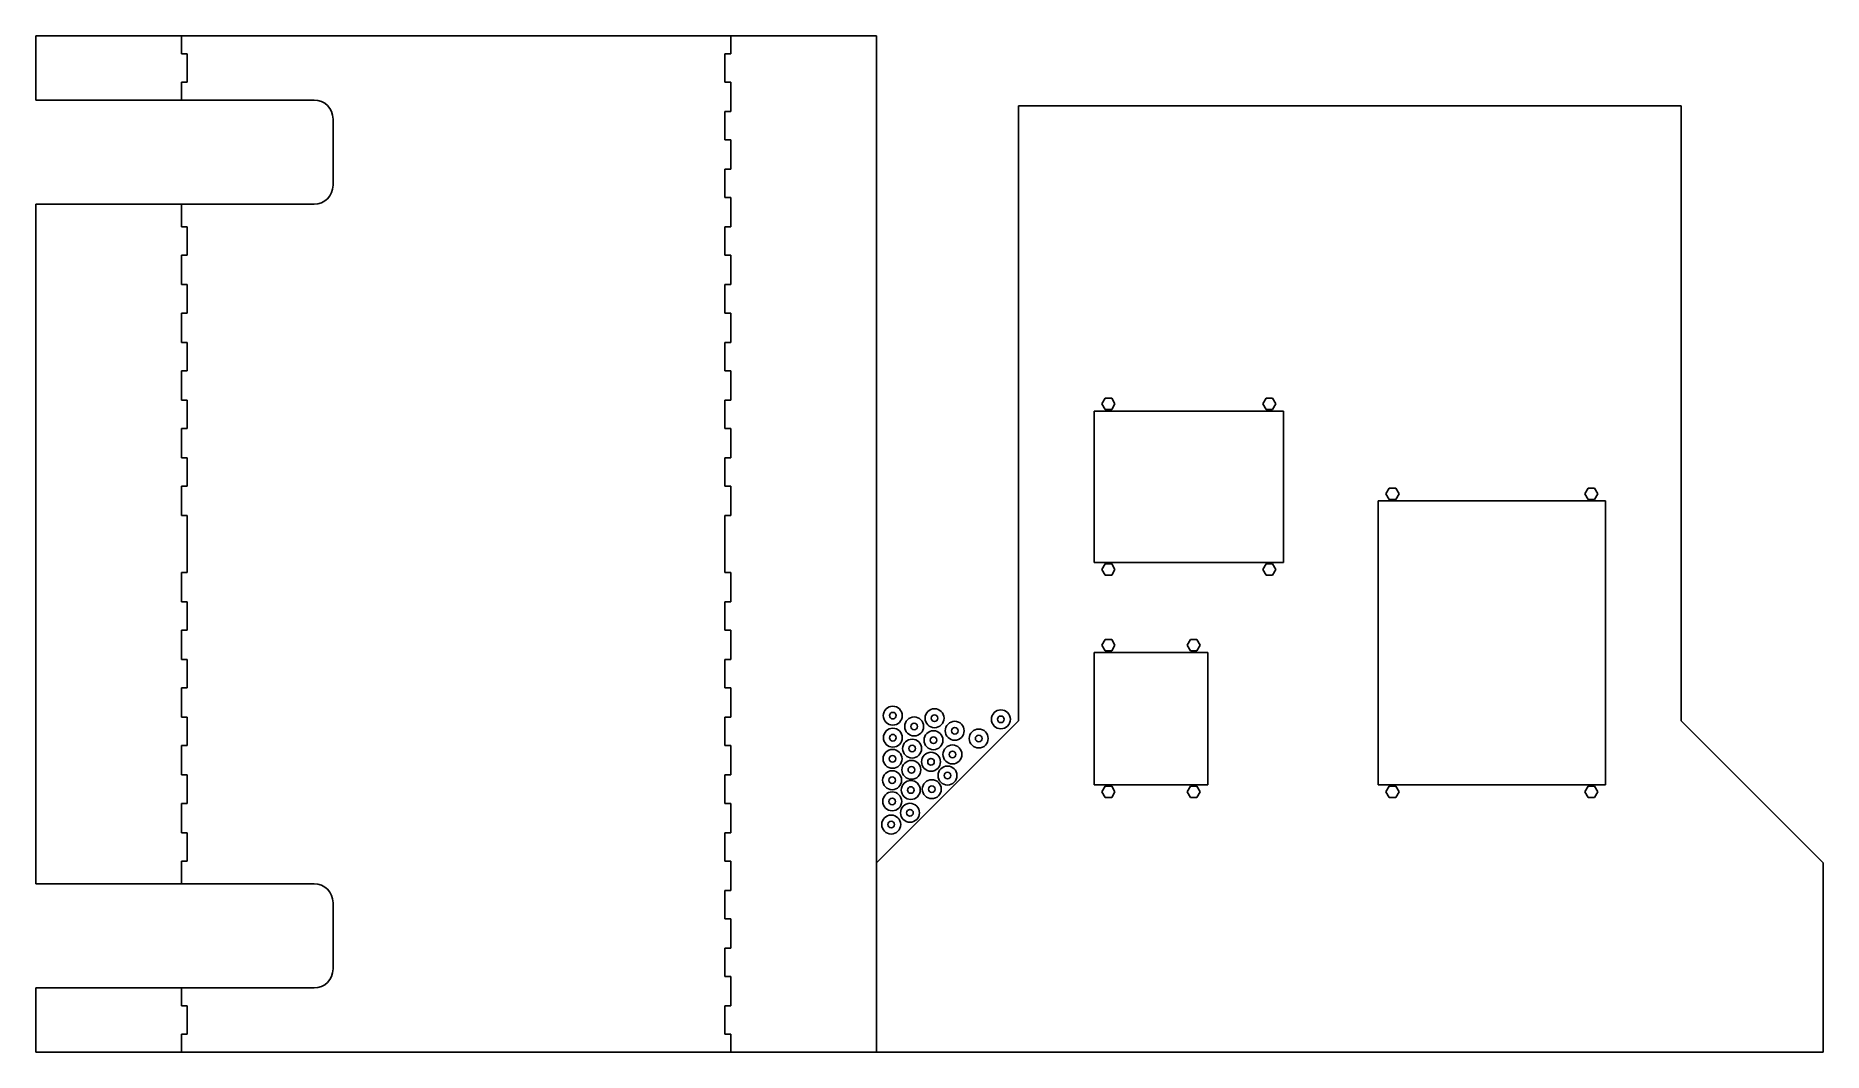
# Model space of a CAD drawing. Header units: millimetres. Extents: x -694 to 250, y 0 to 537.
import ezdxf

# ---------------------------------------------------------------- set-up
doc = ezdxf.new("R2010")
doc.units = ezdxf.units.MM

msp = doc.modelspace()

# ---------------------------------------------------------------- linework, layer by layer
at = {"color": 7, "linetype": 'Continuous', "lineweight": 25}
for p, q in [((-694, 537), (-694, 503)), ((-694, 537), (-250, 537)), ((-617, 537), (-617, 527.5)), ((-327, 537), (-327, 527.5)), ((-250, 537), (-250, 0)), ((-617, 527.5), (-614, 527.5)), ((-614, 527.5), (-614, 512.5)), ((-330, 512.5), (-330, 527.5)), ((-327, 527.5), (-330, 527.5)), ((-617, 512.5), (-614, 512.5)), ((-617, 512.5), (-617, 503)), ((-327, 512.5), (-330, 512.5)), ((-327, 512.5), (-327, 497)), ((-547, 503), (-694, 503)), ((-537, 493), (-537, 458)), ((-327, 497), (-330, 497)), ((-330, 497), (-330, 482)), ((-175, 500), (-175, 175)), ((175, 500), (-175, 500)), ((175, 175), (175, 500)), ((-327, 482), (-330, 482)), ((-327, 466.5), (-327, 482)), ((-327, 466.5), (-330, 466.5)), ((-330, 466.5), (-330, 451.5)), ((-694, 448), (-694, 89)), ((-547, 448), (-694, 448)), ((-617, 448), (-617, 436)), ((-327, 451.5), (-330, 451.5)), ((-327, 451.5), (-327, 436)), ((-617, 436), (-614, 436)), ((-614, 436), (-614, 421)), ((-327, 436), (-330, 436)), ((-330, 436), (-330, 421)), ((-617, 421), (-614, 421)), ((-617, 421), (-617, 405.5)), ((-327, 421), (-330, 421)), ((-327, 421), (-327, 405.5)), ((-617, 405.5), (-614, 405.5)), ((-614, 405.5), (-614, 390.5)), ((-327, 405.5), (-330, 405.5)), ((-330, 405.5), (-330, 390.5)), ((-617, 390.5), (-614, 390.5)), ((-617, 390.5), (-617, 375)), ((-327, 390.5), (-330, 390.5)), ((-327, 375), (-327, 390.5)), ((-617, 375), (-614, 375)), ((-614, 375), (-614, 360)), ((-327, 375), (-330, 375)), ((-330, 375), (-330, 360)), ((-617, 360), (-614, 360)), ((-617, 360), (-617, 344.5)), ((-327, 360), (-330, 360)), ((-327, 360), (-327, 344.5)), ((-617, 344.5), (-614, 344.5)), ((-614, 344.5), (-614, 329.5)), ((-330, 344.5), (-330, 329.5)), ((-327, 344.5), (-330, 344.5)), ((-130.96, 342.5), (-129.23, 345.5)), ((-129.23, 339.5), (-130.96, 342.5)), ((-129.23, 345.5), (-125.77, 345.5)), ((-125.77, 345.5), (-124.04, 342.5)), ((-124.04, 342.5), (-125.77, 339.5)), ((-45.96, 342.5), (-44.23, 345.5)), ((-44.23, 339.5), (-45.96, 342.5)), ((-44.23, 345.5), (-40.77, 345.5)), ((-40.77, 345.5), (-39.04, 342.5)), ((-39.04, 342.5), (-40.77, 339.5)), ((-135, 338.75), (-35, 338.75)), ((-135, 338.75), (-135, 258.75)), ((-125.77, 339.5), (-129.23, 339.5)), ((-40.77, 339.5), (-44.23, 339.5)), ((-35, 338.75), (-35, 258.75)), ((-617, 329.5), (-614, 329.5)), ((-617, 329.5), (-617, 314)), ((-327, 329.5), (-330, 329.5)), ((-327, 314), (-327, 329.5)), ((-617, 314), (-614, 314)), ((-614, 314), (-614, 299)), ((-330, 314), (-330, 299)), ((-327, 314), (-330, 314)), ((-617, 299), (-614, 299)), ((-617, 299), (-617, 283.5)), ((-327, 299), (-330, 299)), ((-327, 283.5), (-327, 299)), ((19.04, 295), (20.77, 298)), ((20.77, 292), (19.04, 295)), ((20.77, 298), (24.23, 298)), ((24.23, 298), (25.96, 295)), ((25.96, 295), (24.23, 292)), ((124.04, 295), (125.77, 298)), ((125.77, 292), (124.04, 295)), ((125.77, 298), (129.23, 298)), ((129.23, 298), (130.96, 295)), ((130.96, 295), (129.23, 292)), ((-617, 283.5), (-614, 283.5)), ((-614, 283.5), (-614, 253.5)), ((-330, 283.5), (-330, 253.5)), ((-327, 283.5), (-330, 283.5)), ((135, 291.25), (15, 291.25)), ((15, 141.25), (15, 291.25)), ((24.23, 292), (20.77, 292)), ((129.23, 292), (125.77, 292)), ((135, 141.25), (135, 291.25)), ((-135, 258.75), (-35, 258.75)), ((-130.96, 255), (-129.23, 258)), ((-129.23, 252), (-130.96, 255)), ((-129.23, 258), (-125.77, 258)), ((-125.77, 258), (-124.04, 255)), ((-124.04, 255), (-125.77, 252)), ((-45.96, 255), (-44.23, 258)), ((-44.23, 252), (-45.96, 255)), ((-44.23, 258), (-40.77, 258)), ((-40.77, 258), (-39.04, 255)), ((-39.04, 255), (-40.77, 252)), ((-617, 253.5), (-614, 253.5)), ((-617, 253.5), (-617, 238)), ((-327, 253.5), (-330, 253.5)), ((-327, 253.5), (-327, 238)), ((-125.77, 252), (-129.23, 252)), ((-40.77, 252), (-44.23, 252)), ((-617, 238), (-614, 238)), ((-614, 223), (-614, 238)), ((-330, 223), (-330, 238)), ((-327, 238), (-330, 238)), ((-617, 223), (-614, 223)), ((-617, 223), (-617, 207.5)), ((-327, 223), (-330, 223)), ((-327, 223), (-327, 207.5)), ((-130.96, 215), (-129.23, 218)), ((-129.23, 218), (-125.77, 218)), ((-125.77, 218), (-124.04, 215)), ((-85.96, 215), (-84.23, 218)), ((-84.23, 218), (-80.77, 218)), ((-80.77, 218), (-79.04, 215)), ((-135, 211.25), (-75, 211.25)), ((-135, 211.25), (-135, 141.25)), ((-129.23, 212), (-130.96, 215)), ((-125.77, 212), (-129.23, 212)), ((-124.04, 215), (-125.77, 212)), ((-84.23, 212), (-85.96, 215)), ((-80.77, 212), (-84.23, 212)), ((-79.04, 215), (-80.77, 212)), ((-75, 211.25), (-75, 141.25)), ((-617, 207.5), (-614, 207.5)), ((-614, 192.5), (-614, 207.5)), ((-330, 192.5), (-330, 207.5)), ((-327, 207.5), (-330, 207.5)), ((-617, 192.5), (-614, 192.5)), ((-617, 192.5), (-617, 177)), ((-327, 192.5), (-330, 192.5)), ((-327, 192.5), (-327, 177)), ((-617, 177), (-614, 177)), ((-614, 162), (-614, 177)), ((-330, 162), (-330, 177)), ((-327, 177), (-330, 177)), ((-175, 175), (-250, 100)), ((250, 100), (175, 175)), ((-617, 162), (-614, 162)), ((-617, 146.5), (-617, 162)), ((-327, 162), (-330, 162)), ((-327, 146.5), (-327, 162)), ((-617, 146.5), (-614, 146.5)), ((-614, 131.5), (-614, 146.5)), ((-330, 131.5), (-330, 146.5)), ((-327, 146.5), (-330, 146.5)), ((-135, 141.25), (-75, 141.25)), ((-130.96, 137.5), (-129.23, 140.5)), ((-129.23, 134.5), (-130.96, 137.5)), ((-129.23, 140.5), (-125.77, 140.5)), ((-125.77, 134.5), (-129.23, 134.5)), ((-125.77, 140.5), (-124.04, 137.5)), ((-124.04, 137.5), (-125.77, 134.5)), ((-85.96, 137.5), (-84.23, 140.5)), ((-84.23, 134.5), (-85.96, 137.5)), ((-84.23, 140.5), (-80.77, 140.5)), ((-80.77, 134.5), (-84.23, 134.5)), ((-80.77, 140.5), (-79.04, 137.5)), ((-79.04, 137.5), (-80.77, 134.5)), ((135, 141.25), (15, 141.25)), ((19.04, 137.5), (20.77, 140.5)), ((20.77, 134.5), (19.04, 137.5)), ((20.77, 140.5), (24.23, 140.5)), ((24.23, 134.5), (20.77, 134.5)), ((24.23, 140.5), (25.96, 137.5)), ((25.96, 137.5), (24.23, 134.5)), ((124.04, 137.5), (125.77, 140.5)), ((125.77, 134.5), (124.04, 137.5)), ((125.77, 140.5), (129.23, 140.5)), ((129.23, 134.5), (125.77, 134.5)), ((129.23, 140.5), (130.96, 137.5)), ((130.96, 137.5), (129.23, 134.5)), ((-617, 131.5), (-614, 131.5)), ((-617, 131.5), (-617, 116)), ((-327, 131.5), (-330, 131.5)), ((-327, 131.5), (-327, 116)), ((-617, 116), (-614, 116)), ((-614, 101), (-614, 116)), ((-330, 101), (-330, 116)), ((-327, 116), (-330, 116)), ((-617, 101), (-614, 101)), ((-617, 101), (-617, 89)), ((-327, 101), (-330, 101)), ((-327, 101), (-327, 85.5)), ((250, 0), (250, 100)), ((-547, 89), (-694, 89)), ((-330, 70.5), (-330, 85.5)), ((-327, 85.5), (-330, 85.5)), ((-537, 44), (-537, 79)), ((-327, 70.5), (-330, 70.5)), ((-327, 70.5), (-327, 55)), ((-330, 40), (-330, 55)), ((-327, 55), (-330, 55)), ((-327, 40), (-330, 40)), ((-327, 40), (-327, 24.5)), ((-694, 34), (-694, 0)), ((-547, 34), (-694, 34)), ((-617, 34), (-617, 24.5)), ((-617, 24.5), (-614, 24.5)), ((-614, 9.5), (-614, 24.5)), ((-330, 9.5), (-330, 24.5)), ((-327, 24.5), (-330, 24.5)), ((-617, 9.5), (-614, 9.5)), ((-617, 9.5), (-617, 0)), ((-327, 9.5), (-330, 9.5)), ((-327, 9.5), (-327, 0)), ((-694, 0), (250, 0))]:
    msp.add_line(p, q, dxfattribs=at)
for centre, radius in [((-241.42, 177.82), 5), ((-241.42, 177.82), 1.75), ((-219.32, 176.47), 5), ((-184.28, 175.88), 5), ((-241.35, 166.18), 5), ((-230.1, 172.11), 5), ((-230.1, 172.11), 1.75), ((-219.32, 176.47), 1.75), ((-208.68, 169.85), 5), ((-208.68, 169.85), 1.75), ((-196.01, 165.75), 5), ((-184.28, 175.88), 1.75), ((-241.35, 166.18), 1.75), ((-231.18, 160.41), 5), ((-231.18, 160.41), 1.75), ((-219.9, 164.85), 5), ((-219.9, 164.85), 1.75), ((-209.88, 157.35), 5), ((-196.01, 165.75), 1.75), ((-241.49, 155), 5), ((-241.49, 155), 1.75), ((-231.57, 149.18), 5), ((-221.21, 153.47), 5), ((-221.21, 153.47), 1.75), ((-212.5, 146.18), 5), ((-209.88, 157.35), 1.75), ((-241.75, 143.71), 5), ((-241.75, 143.71), 1.75), ((-231.88, 138.54), 5), ((-231.57, 149.18), 1.75), ((-220.81, 138.99), 5), ((-212.5, 146.18), 1.75), ((-241.69, 132.53), 5), ((-241.69, 132.53), 1.75), ((-231.88, 138.54), 1.75), ((-220.81, 138.99), 1.75), ((-242.21, 120.29), 5), ((-232.31, 126.52), 5), ((-232.31, 126.52), 1.75), ((-242.21, 120.29), 1.75)]:
    msp.add_circle(centre, radius, dxfattribs=at)
for centre, start, end in [((-547, 493), 0, 90), ((-547, 458), 270, 0), ((-547, 79), 0, 90), ((-547, 44), 270, 0)]:
    msp.add_arc(centre, 10, start, end, dxfattribs=at)

doc.saveas('drawing.dxf')
